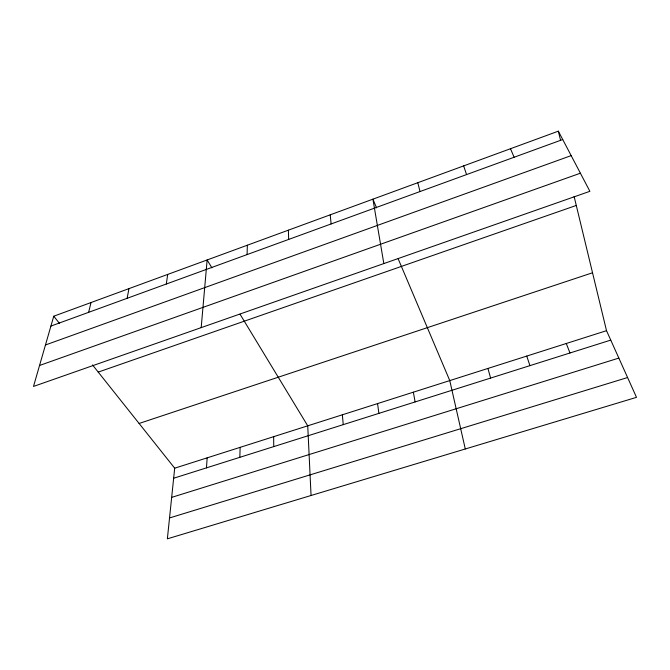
<?xml version="1.0" encoding="UTF-8"?>
<svg xmlns="http://www.w3.org/2000/svg" width="670" height="670" viewBox="0 0 670 670"><rect width="100%" height="100%" fill="white"/><g stroke="black" fill="none" stroke-linecap="round" stroke-linejoin="round"><path stroke-width="1" d="M247.079 254.583L247.356 245.212M239.827 457.325L240.136 447.342M206.469 467.869L207.156 457.853M201.184 327.63L207.131 259.96L211.913 267.849M92.519 364.924L174.694 468.188L167.366 538.831L636.5 397.344L606.518 330.678L574.115 196.469M166.311 284.021L167.684 274.432M127.107 298.309L128.983 288.619M88.641 312.329L91.02 302.547M53.759 316.207L33.5 386.439L589.893 191.31L558.344 131.169L53.759 316.207L59.479 323.401M50.912 326.081L562.733 139.536M45.46 344.983L571.175 155.624M39.547 365.477L580.396 173.203M98.239 372.101L576.284 205.447M139.1 423.465L592.54 272.765M174.694 468.188L606.518 330.678M173.647 478.238L610.755 340.1M171.662 497.375L618.846 358.082M169.527 517.96L627.589 377.528M240.036 314.205L307.731 425.827L311.056 495.498M510.49 148.715L514.116 157.249M376.582 207.842L372.914 199.174L383.835 263.57M398.147 258.754L449.771 380.594L465.29 448.975M566.284 343.492L569.977 352.981M463.657 165.892L466.555 174.585M526.754 356.08L529.937 365.636M487.919 368.441L490.607 378.073M417.804 182.709L420.006 191.553M558.344 131.169L560.539 140.248M413.365 392.185L415.107 401.925M377.57 403.583L378.877 413.382M330.218 214.827L331.122 223.947M342.362 414.797L343.241 424.638M288.376 230.17L288.678 239.416M273.661 436.673L273.737 446.605"/></g></svg>
